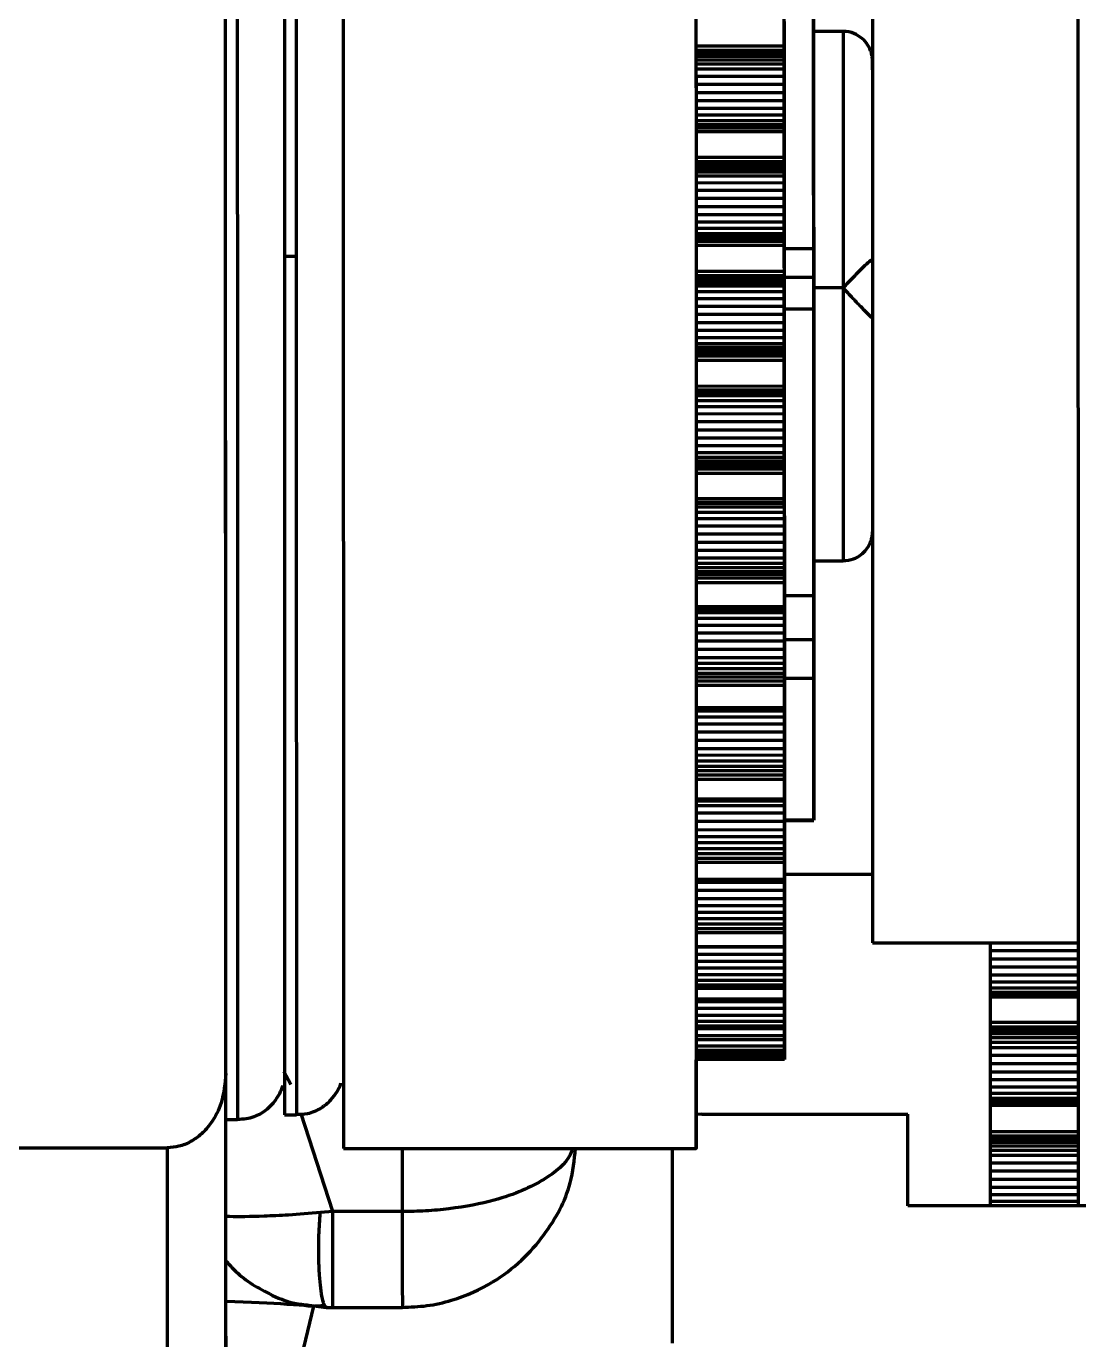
# Model space of a CAD drawing. Header units: millimetres. Extents: x -419 to 9215, y 1224 to 3301.
# Drawn here: x 354.18 to 374.06, y 1896.6 to 1921.42 of the extents above; entities that cross this region are included whole.
import ezdxf

# ---------------------------------------------------------------- set-up
doc = ezdxf.new("R2010")
doc.units = ezdxf.units.MM
doc.layers.add('0.7mm', color=7, linetype='Continuous', lineweight=70)

msp = doc.modelspace()

# ---------------------------------------------------------------- linework, layer by layer
at = {"layer": '0.7mm', "color": 7, "linetype": 'Continuous', "lineweight": 70}
for p, q in [((357.949, 1901.635), (357.94, 1932.244)), ((368.499, 1921.509), (368.499, 1921.045)), ((369.61, 1921.321), (369.055, 1921.321)), ((368.499, 1921.045), (366.832, 1921.044)), ((368.499, 1920.96), (366.832, 1920.96)), ((368.499, 1921.045), (368.499, 1920.96)), ((368.499, 1920.96), (368.499, 1920.9)), ((368.499, 1920.9), (366.832, 1920.899)), ((368.499, 1920.849), (366.832, 1920.849)), ((368.499, 1920.782), (366.832, 1920.781)), ((368.499, 1920.703), (366.833, 1920.703)), ((368.499, 1920.9), (368.499, 1920.849)), ((368.499, 1920.849), (368.499, 1920.782)), ((368.499, 1920.782), (368.499, 1920.703)), ((368.499, 1920.703), (368.499, 1920.611)), ((368.499, 1920.611), (366.833, 1920.61)), ((366.833, 1920.47), (366.833, 1919.634)), ((368.499, 1920.47), (366.833, 1920.47)), ((368.499, 1920.611), (368.499, 1920.47)), ((368.499, 1920.47), (368.499, 1920.32)), ((368.499, 1920.32), (366.833, 1920.319)), ((368.499, 1920.32), (368.499, 1920.165)), ((368.499, 1920.165), (366.833, 1920.164)), ((368.499, 1920.012), (366.833, 1920.011)), ((368.499, 1920.165), (368.499, 1920.012)), ((368.499, 1920.012), (368.499, 1919.868)), ((368.499, 1919.868), (366.833, 1919.867)), ((368.499, 1919.74), (366.833, 1919.739)), ((368.499, 1919.868), (368.499, 1919.74)), ((368.499, 1919.74), (368.499, 1919.634)), ((368.499, 1919.634), (366.833, 1919.634)), ((368.499, 1919.556), (366.833, 1919.556)), ((368.499, 1919.525), (366.833, 1919.524)), ((368.499, 1919.515), (366.833, 1919.515)), ((368.499, 1919.496), (366.833, 1919.495)), ((368.499, 1919.634), (368.499, 1919.556)), ((368.499, 1919.556), (368.499, 1919.525)), ((368.499, 1919.525), (368.499, 1919.508)), ((368.499, 1919.515), (368.499, 1919.496)), ((368.499, 1919.505), (368.499, 1919.515)), ((368.499, 1919.508), (368.499, 1919.505)), ((368.499, 1919.496), (368.5, 1919.427)), ((368.5, 1919.427), (366.833, 1919.426)), ((368.5, 1919.427), (368.5, 1918.943)), ((368.5, 1918.943), (366.833, 1918.942)), ((368.5, 1918.86), (366.833, 1918.86)), ((368.5, 1918.81), (366.833, 1918.81)), ((368.5, 1918.776), (366.833, 1918.775)), ((368.5, 1918.725), (366.833, 1918.725)), ((368.5, 1918.943), (368.5, 1918.86)), ((368.5, 1918.86), (368.5, 1918.81)), ((368.5, 1918.81), (368.5, 1918.776)), ((368.5, 1918.776), (368.5, 1918.725)), ((368.5, 1918.725), (368.5, 1918.662)), ((368.5, 1918.662), (366.833, 1918.662)), ((368.5, 1918.585), (366.833, 1918.585)), ((366.833, 1918.472), (366.833, 1917.597)), ((368.5, 1918.459), (366.833, 1918.458)), ((368.5, 1918.662), (368.5, 1918.585)), ((368.5, 1918.585), (368.5, 1918.459)), ((368.5, 1918.459), (368.5, 1918.317)), ((368.5, 1918.317), (366.833, 1918.316)), ((368.5, 1918.317), (368.5, 1918.165)), ((368.5, 1918.165), (366.833, 1918.165)), ((368.5, 1918.01), (366.833, 1918.01)), ((368.5, 1918.165), (368.5, 1918.01)), ((368.5, 1918.01), (368.5, 1917.859)), ((368.5, 1917.859), (366.833, 1917.859)), ((368.5, 1917.72), (366.833, 1917.719)), ((368.5, 1917.859), (368.5, 1917.72)), ((368.5, 1917.72), (368.5, 1917.598)), ((368.5, 1917.598), (366.833, 1917.597)), ((368.5, 1917.499), (366.833, 1917.499)), ((368.5, 1917.598), (368.5, 1917.499)), ((368.5, 1917.499), (368.5, 1917.449)), ((368.5, 1917.449), (366.833, 1917.449)), ((368.5, 1917.414), (366.833, 1917.413)), ((368.5, 1917.392), (366.833, 1917.391)), ((368.5, 1917.384), (366.833, 1917.384)), ((368.5, 1917.352), (366.833, 1917.352)), ((368.5, 1917.277), (366.833, 1917.276)), ((368.5, 1917.449), (368.5, 1917.414)), ((368.5, 1917.414), (368.5, 1917.392)), ((368.5, 1917.392), (368.5, 1917.384)), ((368.5, 1917.384), (368.5, 1917.352)), ((368.5, 1917.352), (368.5, 1917.277)), ((368.5, 1917.277), (368.5, 1916.784)), ((359.278, 1917.072), (359.056, 1917.072)), ((368.5, 1916.784), (366.834, 1916.784)), ((368.5, 1916.784), (368.5, 1916.705)), ((368.5, 1916.705), (366.834, 1916.705)), ((368.5, 1916.667), (366.834, 1916.666)), ((368.5, 1916.649), (366.834, 1916.649)), ((368.5, 1916.617), (366.834, 1916.616)), ((368.5, 1916.571), (366.834, 1916.57)), ((368.5, 1916.511), (366.834, 1916.51)), ((368.5, 1916.705), (368.5, 1916.667)), ((368.5, 1916.667), (368.5, 1916.649)), ((368.5, 1916.649), (368.5, 1916.617)), ((368.5, 1916.617), (368.5, 1916.571)), ((368.5, 1916.571), (368.5, 1916.511)), ((368.5, 1916.511), (368.5, 1916.401)), ((369.611, 1916.477), (369.056, 1916.476)), ((366.834, 1916.401), (366.834, 1915.504)), ((368.5, 1916.401), (366.834, 1916.401)), ((368.5, 1916.271), (366.834, 1916.271)), ((368.5, 1916.401), (368.5, 1916.271)), ((368.5, 1916.271), (368.5, 1916.126)), ((368.5, 1916.126), (366.834, 1916.126)), ((368.5, 1916.126), (368.5, 1915.973)), ((368.5, 1915.973), (366.834, 1915.972)), ((368.501, 1915.818), (366.834, 1915.818)), ((368.5, 1915.973), (368.501, 1915.818)), ((368.501, 1915.818), (368.501, 1915.67)), ((368.501, 1915.67), (366.834, 1915.67)), ((368.501, 1915.535), (366.834, 1915.534)), ((368.501, 1915.67), (368.501, 1915.535)), ((368.501, 1915.535), (368.501, 1915.418)), ((368.501, 1915.418), (366.834, 1915.417)), ((368.501, 1915.35), (366.834, 1915.35)), ((368.501, 1915.297), (366.834, 1915.296)), ((368.501, 1915.256), (366.834, 1915.256)), ((368.501, 1915.232), (366.834, 1915.231)), ((368.501, 1915.418), (368.501, 1915.35)), ((368.501, 1915.35), (368.501, 1915.297)), ((368.501, 1915.297), (368.501, 1915.256)), ((368.501, 1915.256), (368.501, 1915.232)), ((368.501, 1915.232), (368.501, 1915.188)), ((368.501, 1915.188), (366.834, 1915.188)), ((368.501, 1915.107), (366.834, 1915.107)), ((368.501, 1915.188), (368.501, 1915.107)), ((368.501, 1915.107), (368.501, 1914.617)), ((368.501, 1914.617), (366.834, 1914.616)), ((368.501, 1914.544), (366.834, 1914.543)), ((366.834, 1914.517), (366.834, 1913.491)), ((368.501, 1914.517), (366.834, 1914.517)), ((368.501, 1914.504), (366.834, 1914.503)), ((368.501, 1914.617), (368.501, 1914.544)), ((368.501, 1914.544), (368.501, 1914.517)), ((368.501, 1914.517), (368.501, 1914.504)), ((368.501, 1914.517), (368.501, 1914.517)), ((368.501, 1914.504), (368.501, 1914.476)), ((368.501, 1914.476), (366.834, 1914.476)), ((368.501, 1914.434), (366.834, 1914.434)), ((368.501, 1914.344), (366.834, 1914.343)), ((368.501, 1914.476), (368.501, 1914.434)), ((368.501, 1914.434), (368.501, 1914.344)), ((368.501, 1914.344), (368.501, 1914.228)), ((368.501, 1914.228), (366.834, 1914.228)), ((368.501, 1914.094), (366.834, 1914.093)), ((368.501, 1914.228), (368.501, 1914.094)), ((368.501, 1914.094), (368.501, 1913.945)), ((368.501, 1913.945), (366.834, 1913.945)), ((368.501, 1913.791), (366.834, 1913.79)), ((368.501, 1913.945), (368.501, 1913.791)), ((368.501, 1913.791), (368.501, 1913.637)), ((368.501, 1913.637), (366.834, 1913.637)), ((368.501, 1913.637), (368.501, 1913.491)), ((368.501, 1913.491), (366.834, 1913.491)), ((368.501, 1913.358), (366.835, 1913.358)), ((368.501, 1913.275), (366.835, 1913.274)), ((368.501, 1913.491), (368.501, 1913.358)), ((368.501, 1913.358), (368.501, 1913.275)), ((368.501, 1913.275), (368.501, 1913.205)), ((368.501, 1913.205), (366.835, 1913.204)), ((368.501, 1913.147), (366.835, 1913.146)), ((368.501, 1913.105), (366.835, 1913.105)), ((368.501, 1913.051), (366.835, 1913.05)), ((368.501, 1913.205), (368.501, 1913.147)), ((368.501, 1913.147), (368.501, 1913.105)), ((368.501, 1913.105), (368.501, 1913.051)), ((368.501, 1913.051), (368.501, 1912.967)), ((368.501, 1912.967), (366.835, 1912.967)), ((368.501, 1912.967), (368.501, 1912.49)), ((368.501, 1912.49), (366.835, 1912.489)), ((368.501, 1912.424), (366.835, 1912.424)), ((368.501, 1912.411), (366.835, 1912.41)), ((368.501, 1912.401), (366.835, 1912.401)), ((368.501, 1912.333), (366.835, 1912.332)), ((366.835, 1912.332), (366.835, 1911.512)), ((368.501, 1912.49), (368.501, 1912.424)), ((368.501, 1912.433), (368.501, 1912.424)), ((368.501, 1912.428), (368.501, 1912.433)), ((368.501, 1912.411), (368.501, 1912.428)), ((368.501, 1912.424), (368.501, 1912.401)), ((368.501, 1912.424), (368.501, 1912.411)), ((368.501, 1912.401), (368.501, 1912.333)), ((368.501, 1912.333), (368.501, 1912.235)), ((368.501, 1912.235), (366.835, 1912.234)), ((368.502, 1912.113), (366.835, 1912.112)), ((368.501, 1912.235), (368.502, 1912.113)), ((368.502, 1912.113), (368.502, 1911.973)), ((368.502, 1911.973), (366.835, 1911.972)), ((368.502, 1911.822), (366.835, 1911.821)), ((368.502, 1911.973), (368.502, 1911.822)), ((368.502, 1911.822), (368.502, 1911.666)), ((368.502, 1911.666), (366.835, 1911.666)), ((368.502, 1911.513), (366.835, 1911.512)), ((368.502, 1911.666), (368.502, 1911.513)), ((368.502, 1911.513), (368.502, 1911.367)), ((368.502, 1911.367), (366.835, 1911.367)), ((368.502, 1911.269), (366.835, 1911.269)), ((368.502, 1911.367), (368.502, 1911.269)), ((368.502, 1911.269), (368.502, 1911.184)), ((369.057, 1911.321), (369.613, 1911.321)), ((368.502, 1911.184), (366.835, 1911.184)), ((368.502, 1911.11), (366.835, 1911.109)), ((368.502, 1911.053), (366.835, 1911.052)), ((368.502, 1911.184), (368.502, 1911.11)), ((368.502, 1911.11), (368.502, 1911.053)), ((368.502, 1911.053), (368.502, 1910.989)), ((368.502, 1910.989), (366.835, 1910.988)), ((368.502, 1910.904), (366.835, 1910.903)), ((368.502, 1910.989), (368.502, 1910.904)), ((368.502, 1910.904), (368.502, 1910.45)), ((368.502, 1910.45), (366.835, 1910.45)), ((368.502, 1910.394), (366.835, 1910.393)), ((368.502, 1910.393), (366.835, 1910.392)), ((368.502, 1910.334), (366.835, 1910.333)), ((366.835, 1910.333), (366.836, 1909.643)), ((368.502, 1910.462), (368.502, 1910.458)), ((368.502, 1910.451), (368.502, 1910.462)), ((368.502, 1910.458), (368.502, 1910.412)), ((368.502, 1910.427), (368.502, 1910.451)), ((368.502, 1910.45), (368.502, 1910.394)), ((368.502, 1910.393), (368.502, 1910.427)), ((368.502, 1910.412), (368.502, 1910.334)), ((368.502, 1910.394), (368.502, 1910.393)), ((368.502, 1910.334), (368.502, 1910.228)), ((368.502, 1910.228), (366.835, 1910.227)), ((368.502, 1910.099), (366.835, 1910.099)), ((368.502, 1910.228), (368.502, 1910.099)), ((368.502, 1910.099), (368.502, 1909.955)), ((368.502, 1909.955), (366.835, 1909.954)), ((368.502, 1909.801), (366.836, 1909.8)), ((368.502, 1909.955), (368.502, 1909.801)), ((368.502, 1909.801), (368.502, 1909.644)), ((368.502, 1909.644), (366.836, 1909.643)), ((368.502, 1909.644), (368.502, 1909.489)), ((368.502, 1909.489), (366.836, 1909.488)), ((368.502, 1909.379), (366.836, 1909.378)), ((368.502, 1909.28), (366.836, 1909.28)), ((368.502, 1909.489), (368.502, 1909.379)), ((368.502, 1909.379), (368.502, 1909.28)), ((368.502, 1909.28), (368.502, 1909.191)), ((368.502, 1909.191), (366.836, 1909.191)), ((368.502, 1909.12), (366.836, 1909.119)), ((368.502, 1909.048), (366.836, 1909.047)), ((368.502, 1909.191), (368.502, 1909.12)), ((368.502, 1909.12), (368.502, 1909.048)), ((368.502, 1909.048), (368.502, 1908.963)), ((368.502, 1908.963), (366.836, 1908.963)), ((366.836, 1908.569), (366.836, 1907.8)), ((368.503, 1908.544), (366.836, 1908.544)), ((368.502, 1908.648), (368.502, 1908.626)), ((368.502, 1908.632), (368.502, 1908.648)), ((368.502, 1908.603), (368.502, 1908.632)), ((368.502, 1908.626), (368.503, 1908.569)), ((368.503, 1908.56), (368.502, 1908.603)), ((368.503, 1908.569), (368.503, 1908.481)), ((368.503, 1908.51), (368.503, 1908.56)), ((368.503, 1908.544), (368.503, 1908.497)), ((368.503, 1908.497), (366.836, 1908.497)), ((368.503, 1908.481), (366.836, 1908.481)), ((368.503, 1908.367), (366.836, 1908.367)), ((368.503, 1908.497), (368.503, 1908.51)), ((368.503, 1908.481), (368.503, 1908.367)), ((368.503, 1908.367), (368.503, 1908.232)), ((368.503, 1908.232), (366.836, 1908.232)), ((368.503, 1908.083), (366.836, 1908.083)), ((368.503, 1908.232), (368.503, 1908.083)), ((368.503, 1908.083), (368.503, 1907.926)), ((368.503, 1907.926), (366.836, 1907.925)), ((368.503, 1907.926), (368.503, 1907.765)), ((368.503, 1907.765), (366.836, 1907.764)), ((368.503, 1907.645), (366.836, 1907.644)), ((368.503, 1907.536), (366.836, 1907.535)), ((368.503, 1907.765), (368.503, 1907.645)), ((368.503, 1907.645), (368.503, 1907.536)), ((368.503, 1907.536), (368.503, 1907.434)), ((368.503, 1907.434), (366.836, 1907.434)), ((368.503, 1907.35), (366.836, 1907.349)), ((368.503, 1907.434), (368.503, 1907.35)), ((368.503, 1907.35), (368.503, 1907.271)), ((368.503, 1907.271), (366.836, 1907.27)), ((368.503, 1907.189), (366.836, 1907.188)), ((368.503, 1907.271), (368.503, 1907.189)), ((366.836, 1906.814), (366.836, 1906.247)), ((368.503, 1906.813), (366.836, 1906.813)), ((368.503, 1907.014), (368.503, 1906.979)), ((368.503, 1907.011), (368.503, 1907.014)), ((368.503, 1906.976), (368.503, 1907.011)), ((368.503, 1906.979), (368.503, 1906.911)), ((368.503, 1906.928), (368.503, 1906.976)), ((368.503, 1906.868), (368.503, 1906.928)), ((368.503, 1906.911), (368.503, 1906.814)), ((368.503, 1906.803), (368.503, 1906.868)), ((368.503, 1906.814), (368.503, 1906.692)), ((368.503, 1906.813), (368.503, 1906.778)), ((368.503, 1906.778), (368.503, 1906.803)), ((368.503, 1906.778), (366.836, 1906.777)), ((368.503, 1906.692), (366.836, 1906.692)), ((368.503, 1906.552), (366.836, 1906.551)), ((368.503, 1906.692), (368.503, 1906.552)), ((368.503, 1906.552), (368.503, 1906.397)), ((368.503, 1906.397), (366.836, 1906.397)), ((368.503, 1906.415), (369.059, 1906.415)), ((368.503, 1906.343), (368.503, 1906.415)), ((368.503, 1906.397), (368.503, 1906.234)), ((368.503, 1906.263), (368.503, 1906.343)), ((368.503, 1906.234), (366.836, 1906.233)), ((368.503, 1906.107), (366.837, 1906.107)), ((368.503, 1906.234), (368.503, 1906.107)), ((368.503, 1906.183), (368.503, 1906.166)), ((368.503, 1906.161), (368.503, 1906.183)), ((368.503, 1906.166), (368.503, 1906.12)), ((368.503, 1906.106), (368.503, 1906.161)), ((368.503, 1906.12), (368.503, 1906.062)), ((368.503, 1906.107), (368.503, 1905.989)), ((368.503, 1906.019), (368.503, 1906.106)), ((368.503, 1906.062), (368.503, 1905.993)), ((368.503, 1905.989), (366.837, 1905.989)), ((368.503, 1905.877), (366.837, 1905.877)), ((368.503, 1905.906), (368.503, 1906.019)), ((368.503, 1905.993), (368.503, 1905.92)), ((368.503, 1905.989), (368.503, 1905.877)), ((368.503, 1905.92), (368.503, 1905.887)), ((368.503, 1905.887), (368.503, 1905.916)), ((368.503, 1905.772), (368.503, 1905.906)), ((368.503, 1905.877), (368.503, 1905.782)), ((368.503, 1905.782), (366.837, 1905.782)), ((368.503, 1905.698), (366.837, 1905.698)), ((368.503, 1905.621), (366.837, 1905.62)), ((368.503, 1905.782), (368.503, 1905.698)), ((368.503, 1905.621), (368.503, 1905.772)), ((368.503, 1905.698), (368.503, 1905.621)), ((368.503, 1905.457), (368.503, 1905.621)), ((368.503, 1905.611), (368.503, 1905.6)), ((368.503, 1905.585), (368.503, 1905.611)), ((368.503, 1905.6), (368.503, 1905.554)), ((368.503, 1905.53), (368.503, 1905.585)), ((368.503, 1905.554), (368.503, 1905.476)), ((368.503, 1905.466), (368.503, 1905.53)), ((368.503, 1905.476), (368.503, 1905.37)), ((368.503, 1905.39), (368.503, 1905.466)), ((368.503, 1905.328), (368.503, 1905.457)), ((368.503, 1905.401), (370.17, 1905.401)), ((368.503, 1905.311), (368.503, 1905.39)), ((368.503, 1905.37), (368.503, 1905.24)), ((368.504, 1905.207), (368.503, 1905.328)), ((368.503, 1905.273), (368.503, 1905.311)), ((368.503, 1905.297), (366.837, 1905.296)), ((368.503, 1905.273), (366.837, 1905.273)), ((368.503, 1905.24), (366.837, 1905.24)), ((368.503, 1905.093), (366.837, 1905.092)), ((368.503, 1905.297), (368.503, 1905.273)), ((368.503, 1905.24), (368.503, 1905.093)), ((368.503, 1905.093), (368.504, 1904.93)), ((368.504, 1905.09), (368.504, 1905.207)), ((368.504, 1904.989), (368.504, 1905.09)), ((368.504, 1904.93), (366.837, 1904.93)), ((368.504, 1904.903), (368.504, 1904.989)), ((368.504, 1904.93), (368.504, 1904.799)), ((368.504, 1904.917), (368.504, 1904.915)), ((368.504, 1904.884), (368.504, 1904.917)), ((368.504, 1904.915), (368.504, 1904.874)), ((368.504, 1904.829), (368.504, 1904.903)), ((368.504, 1904.817), (368.504, 1904.884)), ((368.504, 1904.874), (368.504, 1904.81)), ((368.504, 1904.721), (368.504, 1904.817)), ((368.504, 1904.81), (368.504, 1904.736)), ((368.504, 1904.799), (366.837, 1904.799)), ((368.504, 1904.676), (366.837, 1904.675)), ((368.504, 1904.799), (368.504, 1904.676)), ((368.504, 1904.736), (368.504, 1904.652)), ((368.504, 1904.6), (368.504, 1904.721)), ((368.504, 1904.676), (368.504, 1904.556)), ((368.504, 1904.652), (368.504, 1904.566)), ((368.504, 1904.458), (368.504, 1904.6)), ((368.504, 1904.566), (368.504, 1904.522)), ((368.504, 1904.556), (366.837, 1904.556)), ((368.504, 1904.452), (366.837, 1904.451)), ((368.504, 1904.365), (366.837, 1904.365)), ((368.504, 1904.556), (368.504, 1904.452)), ((368.504, 1904.522), (368.504, 1904.538)), ((368.504, 1904.462), (368.504, 1904.439)), ((368.504, 1904.45), (368.504, 1904.462)), ((368.504, 1904.298), (368.504, 1904.458)), ((368.504, 1904.452), (368.504, 1904.365)), ((368.504, 1904.399), (368.504, 1904.45)), ((368.504, 1904.439), (368.504, 1904.381)), ((368.504, 1904.328), (368.504, 1904.399)), ((368.504, 1904.381), (368.504, 1904.293)), ((368.504, 1904.365), (368.504, 1904.293)), ((368.504, 1904.248), (368.504, 1904.328)), ((368.504, 1904.293), (366.837, 1904.293)), ((368.504, 1904.166), (368.504, 1904.298)), ((368.504, 1904.293), (368.504, 1904.179)), ((368.504, 1904.157), (368.504, 1904.248)), ((368.504, 1904.179), (368.504, 1904.041)), ((368.504, 1904.04), (368.504, 1904.166)), ((368.504, 1904.066), (368.504, 1904.157)), ((368.504, 1904.017), (368.504, 1904.066)), ((370.17, 1904.099), (374.059, 1904.1)), ((372.389, 1904.1), (372.389, 1903.957)), ((374.056, 1904.1), (374.056, 1899.135)), ((368.504, 1904.029), (366.837, 1904.028)), ((368.504, 1904.017), (366.837, 1904.017)), ((368.504, 1903.883), (366.837, 1903.883)), ((368.504, 1904.041), (368.504, 1903.883)), ((368.504, 1903.917), (368.504, 1904.04)), ((368.504, 1904.029), (368.504, 1904.017)), ((368.504, 1903.929), (368.504, 1903.904)), ((368.504, 1903.919), (368.504, 1903.929)), ((368.504, 1903.874), (368.504, 1903.919)), ((368.504, 1903.808), (368.504, 1903.917)), ((368.504, 1903.904), (368.504, 1903.84)), ((368.504, 1903.883), (368.504, 1903.751)), ((368.504, 1903.798), (368.504, 1903.874)), ((368.504, 1903.84), (368.504, 1903.759)), ((372.389, 1903.957), (374.056, 1903.957)), ((372.389, 1903.957), (372.389, 1903.801)), ((368.504, 1903.751), (366.837, 1903.751)), ((368.504, 1903.624), (366.837, 1903.624)), ((368.504, 1903.721), (368.504, 1903.808)), ((368.504, 1903.692), (368.504, 1903.798)), ((368.504, 1903.759), (368.504, 1903.671)), ((368.504, 1903.751), (368.504, 1903.624)), ((368.504, 1903.654), (368.504, 1903.721)), ((368.504, 1903.561), (368.504, 1903.692)), ((368.504, 1903.671), (368.504, 1903.573)), ((368.504, 1903.624), (368.504, 1903.499)), ((368.504, 1903.591), (368.504, 1903.556)), ((368.504, 1903.591), (368.504, 1903.591)), ((368.504, 1903.556), (368.504, 1903.591)), ((368.504, 1903.573), (368.504, 1903.476)), ((372.389, 1903.801), (374.056, 1903.801)), ((372.389, 1903.801), (372.389, 1903.646)), ((372.389, 1903.646), (374.056, 1903.646)), ((372.389, 1903.646), (372.389, 1903.499)), ((368.504, 1903.499), (366.837, 1903.499)), ((368.504, 1903.389), (366.837, 1903.388)), ((368.504, 1903.408), (368.504, 1903.561)), ((368.504, 1903.556), (368.504, 1903.488)), ((368.504, 1903.483), (368.504, 1903.556)), ((368.504, 1903.499), (368.504, 1903.389)), ((368.504, 1903.488), (368.504, 1903.39)), ((368.504, 1903.395), (368.504, 1903.483)), ((368.504, 1903.476), (368.504, 1903.421)), ((368.504, 1903.421), (368.504, 1903.425)), ((368.504, 1903.277), (368.504, 1903.408)), ((368.504, 1903.301), (368.504, 1903.395)), ((368.504, 1903.39), (368.504, 1903.265)), ((368.504, 1903.389), (368.504, 1903.301)), ((372.389, 1903.499), (374.056, 1903.499)), ((372.389, 1903.499), (372.389, 1903.365)), ((372.389, 1903.365), (374.056, 1903.365)), ((372.389, 1903.365), (372.389, 1903.253)), ((368.504, 1903.301), (366.837, 1903.3)), ((368.504, 1903.237), (366.837, 1903.236)), ((368.504, 1903.199), (368.504, 1903.301)), ((368.504, 1903.301), (368.504, 1903.237)), ((368.504, 1903.149), (368.504, 1903.277)), ((368.504, 1903.265), (368.504, 1903.116)), ((368.504, 1903.234), (368.504, 1903.221)), ((368.504, 1903.211), (368.504, 1903.234)), ((368.504, 1903.221), (368.504, 1903.172)), ((368.504, 1903.155), (368.504, 1903.211)), ((368.504, 1903.098), (368.504, 1903.199)), ((368.504, 1903.172), (368.504, 1903.087)), ((368.504, 1903.068), (368.504, 1903.155)), ((368.504, 1903.023), (368.504, 1903.149)), ((368.504, 1903.116), (368.504, 1902.986)), ((368.504, 1903.039), (368.504, 1903.098)), ((368.504, 1903.087), (368.504, 1902.991)), ((372.389, 1903.253), (374.056, 1903.253)), ((372.389, 1903.253), (372.389, 1903.167)), ((372.389, 1903.167), (374.056, 1903.167)), ((372.389, 1903.167), (372.389, 1903.15)), ((372.389, 1903.15), (374.056, 1903.15)), ((372.389, 1903.15), (372.389, 1903.144)), ((372.389, 1903.144), (374.056, 1903.144)), ((372.389, 1903.144), (372.389, 1903.083)), ((372.389, 1903.083), (374.056, 1903.083)), ((372.389, 1903.083), (372.389, 1902.602)), ((368.504, 1903.037), (366.837, 1903.037)), ((368.504, 1902.986), (366.837, 1902.985)), ((368.504, 1902.858), (366.837, 1902.858)), ((368.504, 1902.952), (368.504, 1903.068)), ((368.504, 1903.037), (368.504, 1903.039)), ((368.504, 1903.03), (368.504, 1903.017)), ((368.504, 1903.007), (368.504, 1903.03)), ((368.504, 1902.909), (368.504, 1903.023)), ((368.504, 1903.017), (368.504, 1902.971)), ((368.504, 1902.949), (368.504, 1903.007)), ((368.504, 1902.991), (368.504, 1902.89)), ((368.504, 1902.986), (368.504, 1902.858)), ((368.504, 1902.971), (368.504, 1902.892)), ((368.504, 1902.809), (368.504, 1902.952)), ((368.504, 1902.855), (368.504, 1902.949)), ((368.504, 1902.822), (368.504, 1902.909)), ((368.504, 1902.892), (368.504, 1902.783)), ((368.504, 1902.89), (368.504, 1902.781)), ((368.504, 1902.858), (368.504, 1902.731)), ((368.504, 1902.753), (368.504, 1902.855)), ((368.504, 1902.843), (368.504, 1902.842)), ((368.504, 1902.809), (368.504, 1902.843)), ((368.504, 1902.842), (368.504, 1902.806)), ((368.504, 1902.763), (368.504, 1902.822)), ((368.504, 1902.731), (366.837, 1902.731)), ((368.504, 1902.616), (366.838, 1902.616)), ((368.504, 1902.681), (368.504, 1902.809)), ((368.504, 1902.742), (368.504, 1902.809)), ((368.504, 1902.806), (368.504, 1902.736)), ((368.504, 1902.783), (368.504, 1902.645)), ((368.504, 1902.781), (368.504, 1902.676)), ((368.504, 1902.778), (368.504, 1902.754)), ((368.504, 1902.767), (368.504, 1902.778)), ((368.504, 1902.722), (368.504, 1902.767)), ((368.504, 1902.754), (368.504, 1902.696)), ((368.504, 1902.648), (368.504, 1902.753)), ((368.504, 1902.643), (368.504, 1902.742)), ((368.504, 1902.736), (368.504, 1902.631)), ((368.504, 1902.731), (368.504, 1902.616)), ((368.504, 1902.642), (368.504, 1902.722)), ((368.504, 1902.696), (368.504, 1902.605)), ((368.504, 1902.555), (368.504, 1902.681)), ((368.504, 1902.676), (368.504, 1902.611)), ((368.504, 1902.535), (368.504, 1902.648)), ((368.504, 1902.645), (368.504, 1902.52)), ((368.504, 1902.514), (368.504, 1902.643)), ((368.504, 1902.529), (368.504, 1902.642)), ((368.504, 1902.631), (368.504, 1902.523)), ((368.504, 1902.616), (368.504, 1902.529)), ((368.504, 1902.611), (368.504, 1902.603)), ((368.504, 1902.605), (368.504, 1902.483)), ((372.389, 1902.602), (374.056, 1902.602)), ((372.389, 1902.602), (372.389, 1902.516)), ((368.504, 1902.529), (366.838, 1902.529)), ((368.504, 1902.475), (366.838, 1902.474)), ((368.504, 1902.344), (366.838, 1902.344)), ((368.504, 1902.428), (368.504, 1902.555)), ((368.504, 1902.427), (368.504, 1902.535)), ((368.504, 1902.417), (368.504, 1902.529)), ((368.504, 1902.529), (368.504, 1902.475)), ((368.504, 1902.523), (368.504, 1902.411)), ((368.504, 1902.52), (368.504, 1902.395)), ((368.504, 1902.392), (368.504, 1902.514)), ((368.504, 1902.483), (368.504, 1902.364)), ((368.504, 1902.312), (368.504, 1902.428)), ((368.504, 1902.358), (368.504, 1902.427)), ((368.504, 1902.302), (368.504, 1902.417)), ((368.504, 1902.411), (368.504, 1902.294)), ((368.504, 1902.395), (368.504, 1902.268)), ((368.504, 1902.27), (368.504, 1902.392)), ((368.504, 1902.364), (368.504, 1902.245)), ((368.504, 1902.344), (368.504, 1902.358)), ((372.389, 1902.516), (374.056, 1902.516)), ((372.389, 1902.516), (372.389, 1902.45)), ((372.389, 1902.45), (374.056, 1902.45)), ((372.389, 1902.45), (372.389, 1902.39)), ((372.389, 1902.39), (374.056, 1902.39)), ((372.389, 1902.39), (372.389, 1902.312)), ((368.504, 1902.268), (366.838, 1902.268)), ((368.504, 1902.152), (366.838, 1902.151)), ((368.504, 1902.226), (368.504, 1902.312)), ((368.504, 1902.181), (368.504, 1902.302)), ((368.504, 1902.294), (368.504, 1902.182)), ((368.504, 1902.145), (368.504, 1902.27)), ((368.504, 1902.268), (368.504, 1902.152)), ((368.504, 1902.245), (368.504, 1902.121)), ((368.504, 1902.177), (368.504, 1902.226)), ((368.504, 1902.182), (368.504, 1902.109)), ((368.504, 1902.068), (368.504, 1902.181)), ((368.504, 1902.152), (368.504, 1902.068)), ((368.504, 1902.029), (368.504, 1902.145)), ((368.504, 1902.121), (368.504, 1902.006)), ((368.504, 1902.109), (368.504, 1902.088)), ((372.389, 1902.312), (374.056, 1902.312)), ((372.389, 1902.312), (372.389, 1902.224)), ((372.389, 1902.224), (374.056, 1902.224)), ((372.389, 1902.224), (372.389, 1902.124)), ((372.389, 1902.124), (374.056, 1902.124)), ((372.389, 1902.124), (372.389, 1901.976)), ((368.504, 1902.068), (366.838, 1902.068)), ((368.504, 1902.023), (366.838, 1902.023)), ((368.504, 1901.966), (366.838, 1901.965)), ((368.504, 1901.927), (366.838, 1901.926)), ((368.504, 1901.894), (366.838, 1901.893)), ((366.838, 1900.37), (366.838, 1901.893)), ((368.504, 1901.992), (368.504, 1902.068)), ((368.504, 1902.068), (368.504, 1902.023)), ((368.504, 1901.948), (368.504, 1902.029)), ((368.504, 1902.006), (368.504, 1901.927)), ((368.504, 1901.966), (368.504, 1901.992)), ((368.504, 1901.909), (368.504, 1901.948)), ((368.504, 1901.927), (368.504, 1901.894)), ((372.389, 1901.976), (374.056, 1901.976)), ((372.389, 1901.976), (372.389, 1901.821)), ((372.389, 1901.821), (374.056, 1901.821)), ((372.389, 1901.821), (372.389, 1901.666)), ((372.389, 1901.666), (374.056, 1901.666)), ((372.389, 1901.666), (372.389, 1901.516)), ((372.389, 1901.516), (374.056, 1901.516)), ((372.389, 1901.516), (372.389, 1901.378)), ((372.389, 1901.378), (374.056, 1901.378)), ((372.389, 1901.378), (372.389, 1901.259)), ((372.389, 1901.259), (374.056, 1901.259)), ((372.389, 1901.259), (372.389, 1901.165)), ((372.389, 1901.165), (374.056, 1901.165)), ((372.389, 1901.165), (372.389, 1901.107)), ((372.389, 1901.107), (374.056, 1901.107)), ((372.389, 1901.107), (372.389, 1901.096)), ((372.389, 1901.096), (374.056, 1901.096)), ((372.389, 1901.096), (372.389, 1901.031)), ((359.06, 1900.851), (359.282, 1900.851)), ((366.945, 1900.865), (366.838, 1900.858)), ((366.945, 1900.865), (370.834, 1900.865)), ((370.834, 1899.135), (370.834, 1900.865)), ((372.389, 1901.031), (374.056, 1901.031)), ((372.389, 1901.031), (372.389, 1900.538)), ((357.949, 1900.762), (358.171, 1900.762)), ((357.95, 1896.669), (357.949, 1900.762)), ((372.389, 1900.538), (374.056, 1900.538)), ((372.389, 1900.538), (372.389, 1900.452)), ((372.389, 1900.452), (374.056, 1900.452)), ((372.389, 1900.452), (372.389, 1900.39)), ((372.389, 1900.39), (374.056, 1900.39)), ((372.389, 1900.39), (372.389, 1900.336)), ((325.727, 1900.219), (356.838, 1900.228)), ((360.172, 1900.216), (366.838, 1900.218)), ((366.389, 1896.534), (366.389, 1900.217)), ((372.389, 1900.336), (374.056, 1900.336)), ((372.389, 1900.336), (372.389, 1900.265)), ((372.389, 1900.265), (374.056, 1900.265)), ((372.389, 1900.265), (372.389, 1900.183)), ((372.389, 1900.183), (374.056, 1900.183)), ((372.389, 1900.183), (372.389, 1900.088)), ((372.389, 1900.088), (374.056, 1900.088)), ((372.389, 1900.088), (372.389, 1899.945)), ((372.389, 1899.945), (374.056, 1899.945)), ((372.389, 1899.945), (372.389, 1899.793)), ((372.389, 1899.793), (374.056, 1899.793)), ((372.389, 1899.793), (372.389, 1899.638)), ((372.389, 1899.638), (374.056, 1899.638)), ((372.389, 1899.638), (372.389, 1899.485)), ((372.389, 1899.485), (374.056, 1899.485)), ((372.389, 1899.485), (372.389, 1899.343)), ((387.389, 1899.135), (370.834, 1899.135)), ((372.389, 1899.343), (374.056, 1899.343)), ((372.389, 1899.343), (372.389, 1899.218)), ((372.389, 1899.218), (374.056, 1899.218)), ((372.389, 1899.218), (372.389, 1899.135)), ((359.971, 1899.022), (359.736, 1899.004)), ((361.283, 1899.022), (359.971, 1899.022)), ((359.041, 1894.891), (359.613, 1897.235)), ((359.519, 1897.257), (359.852, 1897.212)), ((359.615, 1897.241), (359.615, 1897.244)), ((359.971, 1897.212), (361.284, 1897.212))]:
    msp.add_line(p, q, dxfattribs=at)
at = {"layer": '0.7mm', "color": 8, "linetype": 'Continuous', "lineweight": 70}
for p, q in [((369.056, 1917.214), (368.5, 1917.214)), ((369.056, 1916.67), (368.5, 1916.67)), ((369.056, 1916.076), (368.5, 1916.076)), ((369.058, 1910.661), (368.502, 1910.661)), ((369.058, 1909.824), (368.502, 1909.824)), ((369.058, 1909.097), (368.502, 1909.097)), ((369.059, 1906.417), (368.503, 1906.417)), ((366.838, 1901.893), (366.838, 1900.37)), ((359.177, 1901.423), (359.044, 1901.669)), ((359.971, 1899.022), (359.372, 1900.869))]:
    msp.add_line(p, q, dxfattribs=at)
at = {"layer": '0.7mm', "color": 7, "linetype": 'Continuous', "lineweight": 70, "flags": 128}
for points in [[(359.052, 1931.962), (359.052, 1931.827), (359.052, 1931.393), (359.052, 1930.667), (359.052, 1929.663), (359.053, 1928.401), (359.053, 1926.906), (359.053, 1925.207), (359.054, 1923.336), (359.055, 1921.33), (359.055, 1919.229), (359.056, 1917.072)], [(370.164, 1928.543), (370.164, 1928.504), (370.164, 1928.197), (370.164, 1927.591), (370.164, 1926.704), (370.165, 1925.556), (370.165, 1924.176), (370.165, 1922.6), (370.166, 1920.866), (370.166, 1919.018), (370.167, 1917.103), (370.167, 1915.168), (370.168, 1913.261), (370.168, 1911.432), (370.169, 1909.725), (370.169, 1908.184), (370.17, 1906.846), (370.17, 1905.747), (370.17, 1904.912), (370.17, 1904.363), (370.17, 1904.114), (370.17, 1904.099)], [(360.165, 1923.315), (360.166, 1921.301), (360.166, 1919.197), (360.167, 1917.04), (360.167, 1914.87), (360.168, 1912.727), (360.169, 1910.649), (360.169, 1908.674), (360.17, 1906.837), (360.17, 1905.173), (360.171, 1903.712), (360.171, 1902.479), (360.171, 1901.498), (360.171, 1900.786), (360.171, 1900.356), (360.172, 1900.216)], [(366.832, 1923.317), (366.832, 1921.303), (366.833, 1919.199), (366.833, 1917.042), (366.834, 1914.872), (366.835, 1912.729), (366.835, 1910.651), (366.836, 1908.676), (366.836, 1906.839), (366.837, 1905.175), (366.837, 1903.713), (366.838, 1902.481), (366.838, 1901.5), (366.838, 1900.787), (366.838, 1900.358), (366.838, 1900.218), (366.838, 1900.37)], [(368.5, 1917.43), (368.5, 1918.26), (368.5, 1919.078), (368.499, 1919.876), (368.499, 1920.651), (368.499, 1921.396), (368.499, 1922.107), (368.499, 1922.778), (368.498, 1923.404)], [(357.949, 1900.762), (357.949, 1900.816), (357.949, 1901.141), (357.949, 1901.756), (357.949, 1902.647), (357.948, 1903.799), (357.948, 1905.188), (357.947, 1906.79), (357.947, 1908.573), (357.946, 1910.503), (357.946, 1912.544), (357.945, 1914.657), (357.945, 1916.802), (357.944, 1918.937), (357.944, 1921.022), (357.943, 1923.018)], [(369.054, 1923.155), (369.054, 1922.529), (369.054, 1921.86), (369.055, 1921.152), (369.055, 1920.41), (369.055, 1919.641), (369.055, 1918.848), (369.055, 1918.037), (369.056, 1917.214)], [(369.055, 1921.321), (369.055, 1921.396), (369.054, 1921.981)], [(369.056, 1916.476), (369.056, 1917.668), (369.055, 1918.781), (369.055, 1919.751), (369.055, 1920.522), (369.055, 1921.049), (369.055, 1921.301), (369.055, 1921.321)], [(368.5, 1916.853), (368.5, 1916.883), (368.5, 1916.968), (368.5, 1917.07), (368.5, 1917.184), (368.5, 1917.305), (368.5, 1917.43)], [(359.056, 1917.072), (359.056, 1914.903), (359.057, 1912.763), (359.057, 1910.694), (359.058, 1908.736), (359.059, 1906.927), (359.059, 1905.303), (359.059, 1903.894), (359.06, 1902.73), (359.06, 1901.831), (359.06, 1901.217), (359.06, 1900.898), (359.06, 1900.851)], [(369.056, 1917.214), (369.056, 1917.113), (369.056, 1917.013), (369.056, 1916.921), (369.056, 1916.838), (369.056, 1916.769), (369.056, 1916.717), (369.056, 1916.683), (369.056, 1916.67)], [(368.5, 1916.266), (368.5, 1916.359), (368.5, 1916.449), (368.5, 1916.533), (368.5, 1916.589)], [(369.056, 1916.67), (369.056, 1916.655), (369.056, 1916.62), (369.056, 1916.564), (369.056, 1916.49), (369.056, 1916.401), (369.056, 1916.3), (369.056, 1916.19), (369.056, 1916.076)], [(369.057, 1911.321), (369.057, 1911.379), (369.057, 1911.703), (369.057, 1912.296), (369.057, 1913.123), (369.057, 1914.136), (369.056, 1915.276), (369.056, 1916.476)], [(368.502, 1910.759), (368.502, 1911.357), (368.502, 1911.989), (368.501, 1912.653), (368.501, 1913.343), (368.501, 1914.054), (368.501, 1914.782), (368.501, 1915.52), (368.5, 1916.266)], [(369.056, 1916.076), (369.056, 1915.341), (369.056, 1914.612), (369.057, 1913.896), (369.057, 1913.196), (369.057, 1912.518), (369.057, 1911.867), (369.057, 1911.246), (369.058, 1910.661)], [(369.058, 1909.487), (369.058, 1910.113), (369.058, 1910.782), (369.057, 1911.321)], [(368.502, 1910.075), (368.502, 1910.145), (368.502, 1910.225), (368.502, 1910.314), (368.502, 1910.407), (368.502, 1910.501), (368.502, 1910.594), (368.502, 1910.68), (368.502, 1910.759)], [(369.058, 1910.661), (369.058, 1910.566), (369.058, 1910.46), (369.058, 1910.348), (369.058, 1910.233), (369.058, 1910.119), (369.058, 1910.01), (369.058, 1909.911), (369.058, 1909.824)], [(368.502, 1909.185), (368.502, 1909.281), (368.502, 1909.39), (368.502, 1909.509), (368.502, 1909.633), (368.502, 1909.756), (368.502, 1909.874), (368.502, 1909.982), (368.502, 1910.075)], [(369.058, 1909.824), (369.058, 1909.748), (369.058, 1909.659), (369.058, 1909.562), (369.058, 1909.461), (369.058, 1909.36), (369.058, 1909.263), (369.058, 1909.174), (369.058, 1909.097)], [(369.058, 1909.539), (369.058, 1909.604), (369.058, 1909.65), (369.058, 1909.676), (369.058, 1909.68), (369.058, 1909.662), (369.058, 1909.623), (369.058, 1909.564), (369.058, 1909.488)], [(369.058, 1907.491), (369.058, 1907.542), (369.058, 1907.654), (369.058, 1907.827), (369.058, 1908.059), (369.058, 1908.348), (369.058, 1908.693), (369.058, 1909.091), (369.058, 1909.539)], [(369.058, 1909.488), (369.058, 1909.422), (369.058, 1909.372), (369.058, 1909.341), (369.058, 1909.331), (369.058, 1909.341), (369.058, 1909.371), (369.058, 1909.421), (369.058, 1909.487)], [(368.503, 1906.405), (368.503, 1906.525), (368.503, 1906.714), (368.503, 1906.97), (368.503, 1907.292), (368.503, 1907.677), (368.503, 1908.124), (368.503, 1908.627), (368.502, 1909.185)], [(369.058, 1909.097), (369.058, 1908.552), (369.058, 1908.062), (369.058, 1907.629), (369.058, 1907.256), (369.059, 1906.947), (369.059, 1906.703), (369.059, 1906.526), (369.059, 1906.417)], [(368.502, 1908.963), (368.502, 1908.91), (368.502, 1908.857), (368.502, 1908.805), (368.502, 1908.752), (368.502, 1908.7), (368.502, 1908.648), (368.502, 1908.596), (368.503, 1908.544)], [(369.059, 1906.899), (369.059, 1907.014), (369.059, 1907.123), (369.058, 1907.224), (369.058, 1907.313), (369.058, 1907.386), (369.058, 1907.442), (369.058, 1907.477), (369.058, 1907.491)], [(368.503, 1907.189), (368.503, 1907.141), (368.503, 1907.094), (368.503, 1907.047), (368.503, 1907), (368.503, 1906.953), (368.503, 1906.906), (368.503, 1906.86), (368.503, 1906.813)], [(369.059, 1906.417), (369.059, 1906.418), (369.059, 1906.44), (369.059, 1906.481), (369.059, 1906.54), (369.059, 1906.615), (369.059, 1906.702), (369.059, 1906.798), (369.059, 1906.899)], [(368.503, 1906.417), (368.503, 1906.405), (368.503, 1906.405)], [(368.503, 1905.916), (368.503, 1905.959), (368.503, 1906.002), (368.503, 1906.045), (368.503, 1906.088), (368.503, 1906.132), (368.503, 1906.175), (368.503, 1906.219), (368.503, 1906.263)], [(368.503, 1905.621), (368.503, 1905.58), (368.503, 1905.539), (368.503, 1905.498), (368.503, 1905.457), (368.503, 1905.417), (368.503, 1905.377), (368.503, 1905.337), (368.503, 1905.297)], [(366.837, 1905.24), (366.837, 1904.961), (366.837, 1904.874)], [(368.504, 1904.538), (368.504, 1904.574), (368.504, 1904.61), (368.504, 1904.646), (368.504, 1904.682), (368.504, 1904.718), (368.504, 1904.755), (368.504, 1904.792), (368.504, 1904.829)], [(368.504, 1904.293), (368.504, 1904.26), (368.504, 1904.226), (368.504, 1904.193), (368.504, 1904.159), (368.504, 1904.126), (368.504, 1904.094), (368.504, 1904.061), (368.504, 1904.029)], [(366.837, 1904.04), (366.837, 1903.913), (366.837, 1903.84)], [(368.504, 1903.425), (368.504, 1903.453), (368.504, 1903.481), (368.504, 1903.509), (368.504, 1903.538), (368.504, 1903.566), (368.504, 1903.595), (368.504, 1903.624), (368.504, 1903.654)], [(368.504, 1903.237), (368.504, 1903.211), (368.504, 1903.186), (368.504, 1903.16), (368.504, 1903.135), (368.504, 1903.11), (368.504, 1903.086), (368.504, 1903.061), (368.504, 1903.037)], [(368.504, 1902.603), (368.504, 1902.622), (368.504, 1902.641), (368.504, 1902.661), (368.504, 1902.681), (368.504, 1902.701), (368.504, 1902.721), (368.504, 1902.742), (368.504, 1902.763)], [(368.504, 1902.475), (368.504, 1902.457), (368.504, 1902.44), (368.504, 1902.424), (368.504, 1902.407), (368.504, 1902.391), (368.504, 1902.375), (368.504, 1902.36), (368.504, 1902.344)], [(368.504, 1902.088), (368.504, 1902.098), (368.504, 1902.109), (368.504, 1902.12), (368.504, 1902.131), (368.504, 1902.142), (368.504, 1902.153), (368.504, 1902.165), (368.504, 1902.177)], [(368.504, 1902.023), (368.504, 1902.015), (368.504, 1902.007), (368.504, 1902), (368.504, 1901.992), (368.504, 1901.985), (368.504, 1901.978), (368.504, 1901.972), (368.504, 1901.966)], [(368.504, 1901.894), (368.504, 1901.895), (368.504, 1901.896), (368.504, 1901.898), (368.504, 1901.9), (368.504, 1901.902), (368.504, 1901.904), (368.504, 1901.907), (368.504, 1901.909)], [(357.95, 1896.669), (357.951, 1895.477), (357.951, 1894.607), (357.951, 1894.068), (357.951, 1893.867), (357.951, 1894.005), (357.951, 1894.481), (357.951, 1895.29), (357.95, 1896.423), (357.95, 1897.869), (357.949, 1899.612), (357.949, 1901.635)]]:
    msp.add_lwpolyline(points, dxfattribs=at)
at = {"layer": '0.7mm', "color": 8, "linetype": 'Continuous', "lineweight": 70, "flags": 128}
for points in [[(359.274, 1931.962), (359.274, 1931.884), (359.274, 1931.506), (359.274, 1930.82), (359.274, 1929.841), (359.275, 1928.588), (359.275, 1927.087), (359.276, 1925.369), (359.276, 1923.468), (359.277, 1921.424), (359.277, 1919.277), (359.278, 1917.072)], [(374.059, 1904.1), (374.059, 1904.115), (374.059, 1904.364), (374.059, 1904.913), (374.059, 1905.748), (374.059, 1906.847), (374.058, 1908.185), (374.058, 1909.726), (374.057, 1911.433), (374.057, 1913.262), (374.056, 1915.169), (374.056, 1917.104), (374.055, 1919.019), (374.055, 1920.867), (374.054, 1922.601), (374.054, 1924.177), (374.053, 1925.557), (374.053, 1926.705), (374.053, 1927.593), (374.053, 1928.198), (374.053, 1928.505), (374.053, 1928.545)], [(358.165, 1923.018), (358.166, 1921.022), (358.166, 1918.937), (358.167, 1916.802), (358.167, 1914.657), (358.168, 1912.544), (358.169, 1910.503), (358.169, 1908.573), (358.17, 1906.79), (358.17, 1905.188), (358.17, 1903.799), (358.171, 1902.647), (358.171, 1901.756), (358.171, 1901.142), (358.171, 1900.816), (358.171, 1900.762)], [(369.61, 1921.321), (369.61, 1921.301), (369.61, 1921.049), (369.61, 1920.522), (369.611, 1919.752), (369.611, 1918.781), (369.611, 1917.668), (369.611, 1916.477)], [(359.278, 1917.072), (359.279, 1914.919), (359.279, 1912.794), (359.28, 1910.738), (359.28, 1908.791), (359.281, 1906.99), (359.281, 1905.37), (359.282, 1903.961), (359.282, 1902.791), (359.282, 1901.882), (359.282, 1901.252), (359.282, 1900.912), (359.282, 1900.851)], [(369.611, 1916.477), (369.612, 1915.276), (369.612, 1914.136), (369.612, 1913.123), (369.613, 1912.297), (369.613, 1911.703), (369.613, 1911.379), (369.613, 1911.321)], [(356.838, 1900.228), (356.839, 1898.278), (356.839, 1896.6), (356.84, 1895.21), (356.84, 1894.122), (356.84, 1893.345), (356.84, 1892.888), (356.84, 1892.754)], [(361.283, 1900.216), (361.283, 1900.189), (361.283, 1899.795), (361.283, 1899.406), (361.283, 1899.022)]]:
    msp.add_lwpolyline(points, dxfattribs=at)
at = {"layer": '0.7mm', "color": 7, "linetype": 'Continuous', "lineweight": 70}
msp.add_ellipse((342.395, 1897.135), major_axis=(17.778, 0.005), ratio=0.021621, start_param=0.190046, end_param=0.505362, dxfattribs=at)
for points, knots in [([(370.166, 1920.6), (370.166, 1920.678), (370.166, 1920.765), (370.166, 1920.764), (370.166, 1920.767), (370.166, 1920.767), (370.166, 1920.768), (370.166, 1920.77), (370.166, 1920.797), (370.162, 1920.846), (370.14, 1920.949), (370.084, 1921.07), (369.971, 1921.201), (369.815, 1921.289), (369.682, 1921.332), (369.613, 1921.32), (369.61, 1921.319)], [0, 0, 0, 0, 0.508527, 0.573995, 0.577444, 0.579252, 0.580086, 0.580928, 0.582826, 0.618319, 0.652427, 0.734869, 0.809645, 0.898453, 0.995008, 1, 1, 1, 1]), ([(369.611, 1916.477), (369.679, 1916.548), (369.815, 1916.692), (369.988, 1916.867), (370.124, 1916.993), (370.152, 1917.008), (370.166, 1917.015)], [0, 0, 0, 0, 0.282261, 0.56353, 0.783203, 1, 1, 1, 1]), ([(370.167, 1915.904), (370.164, 1915.906), (370.158, 1915.91), (370.096, 1915.968), (369.975, 1916.091), (369.799, 1916.277), (369.674, 1916.41), (369.611, 1916.477)], [0, 0, 0, 0, 0.123552, 0.247872, 0.496916, 0.748118, 1, 1, 1, 1]), ([(369.613, 1911.323), (369.68, 1911.329), (369.803, 1911.341), (369.95, 1911.427), (370.05, 1911.526), (370.111, 1911.624), (370.146, 1911.712), (370.161, 1911.783), (370.167, 1911.832), (370.168, 1911.859), (370.168, 1911.869), (370.168, 1911.87)], [0, 0, 0, 0, 0.232021, 0.422227, 0.580464, 0.714013, 0.823431, 0.907368, 0.964187, 0.99472, 1, 1, 1, 1]), ([(357.949, 1901.635), (357.932, 1901.447), (357.903, 1901.114), (357.709, 1900.73), (357.5, 1900.489), (357.292, 1900.34), (357.069, 1900.245), (356.914, 1900.233), (356.838, 1900.228)], [0, 0, 0, 0, 0.284743, 0.501538, 0.638375, 0.765725, 0.885481, 1, 1, 1, 1]), ([(358.175, 1900.768), (358.28, 1900.776), (358.473, 1900.793), (358.707, 1900.93), (358.868, 1901.086), (358.966, 1901.245), (359.013, 1901.351), (359.024, 1901.403), (359.025, 1901.406)], [0, 0, 0, 0, 0.272536, 0.504323, 0.696923, 0.859521, 0.992862, 1, 1, 1, 1]), ([(359.285, 1900.864), (359.355, 1900.864), (359.52, 1900.863), (359.746, 1900.969), (359.932, 1901.119), (360.048, 1901.281), (360.106, 1901.391), (360.121, 1901.446), (360.122, 1901.449)], [0, 0, 0, 0, 0.190278, 0.450472, 0.662999, 0.842706, 0.992058, 1, 1, 1, 1]), ([(361.284, 1897.212), (361.44, 1897.219), (361.761, 1897.233), (362.366, 1897.373), (363.229, 1897.769), (363.997, 1898.541), (364.473, 1899.422), (364.532, 1899.997), (364.555, 1900.217)], [0, 0, 0, 0, 0.073719, 0.151634, 0.303431, 0.580923, 0.840087, 1, 1, 1, 1]), ([(359.852, 1897.212), (359.839, 1897.22), (359.811, 1897.236), (359.773, 1897.371), (359.741, 1897.567), (359.717, 1897.82), (359.704, 1898.117), (359.704, 1898.43), (359.713, 1898.74), (359.729, 1898.916), (359.736, 1899.004)], [0, 0, 0, 0, 0.124753, 0.249787, 0.374989, 0.499345, 0.623171, 0.74833, 0.874384, 1, 1, 1, 1]), ([(359.429, 1897.252), (359.48, 1897.245), (359.591, 1897.231), (359.733, 1897.248), (359.811, 1897.256)], [0, 0, 0, 0, 0.4539929, 1, 1, 1, 1]), ([(359.852, 1897.212), (359.874, 1897.212), (359.914, 1897.212), (359.954, 1897.212), (359.971, 1897.212)], [0, 0, 0, 0, 0.559988, 1, 1, 1, 1])]:
    msp.add_open_spline(points, degree=3, knots=knots, dxfattribs=at)
at = {"layer": '0.7mm', "color": 8, "linetype": 'Continuous', "lineweight": 70}
for points, knots in [([(364.505, 1900.217), (364.489, 1900.176), (364.411, 1899.963), (364.001, 1899.614), (363.229, 1899.261), (362.354, 1899.091), (361.733, 1899.031), (361.43, 1899.025), (361.283, 1899.022)], [0, 0, 0, 0, 0.0689852, 0.3560328, 0.6543031, 0.8402886, 0.922448, 1, 1, 1, 1]), ([(359.736, 1899.004), (359.53, 1898.987), (359.146, 1898.955), (358.55, 1898.931), (358.145, 1898.92), (357.973, 1898.932), (357.95, 1898.934)], [0, 0, 0, 0, 0.277169, 0.515837, 0.93487, 1, 1, 1, 1]), ([(357.95, 1898.099), (357.999, 1898.04), (358.208, 1897.788), (358.655, 1897.513), (359.158, 1897.292), (359.426, 1897.266), (359.519, 1897.257)], [0, 0, 0, 0, 0.1420666, 0.6024737, 0.8636162, 1, 1, 1, 1])]:
    msp.add_open_spline(points, degree=3, knots=knots, dxfattribs=at)
at = {"layer": '0.7mm', "color": 7, "linetype": 'Continuous', "lineweight": 70}
for points in [[(359.971, 1897.212), (359.971, 1897.219), (359.971, 1897.233), (359.971, 1897.365), (359.971, 1897.567), (359.971, 1897.83), (359.971, 1898.133), (359.971, 1898.45), (359.971, 1898.761), (359.971, 1898.935), (359.971, 1899.022)], [(361.283, 1899.022), (361.283, 1898.935), (361.283, 1898.761), (361.283, 1898.45), (361.283, 1898.133), (361.283, 1897.831), (361.283, 1897.567), (361.284, 1897.365), (361.284, 1897.234), (361.284, 1897.219), (361.284, 1897.212)]]:
    msp.add_open_spline(points, degree=3, dxfattribs=at)

doc.saveas('drawing.dxf')
